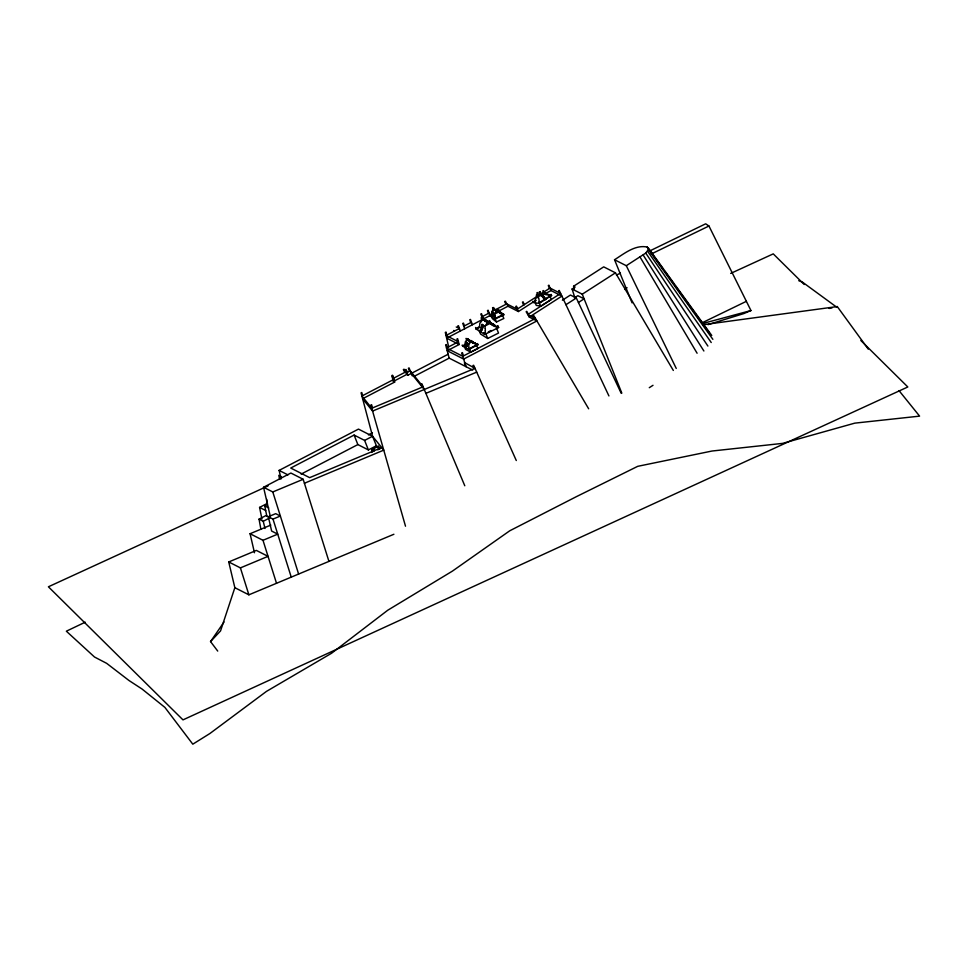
<?xml version="1.0" encoding="UTF-8"?>
<svg xmlns="http://www.w3.org/2000/svg" width="968" height="968" viewBox="0 0 968 968"><rect width="100%" height="100%" fill="white"/><g stroke="black" fill="none" stroke-linecap="round" stroke-linejoin="round"><path stroke-width="1.45" d="M485.343 330.705L485.283 328.588M482.548 326.894L482.318 324.57L482.754 327.474M485.343 330.717L484.811 334.432L476.22 329.108L475.566 327.486L476.559 329.326M494.95 316.79L494.963 315.362M494.95 316.802L494.442 319.307L489.578 315.326L491.744 313.499L491.877 311.43A3.933 3.654 -50.9 0 0 493.039 310.232L492.857 307.812L493.438 309.24A4.247 3.945 -50.9 0 0 495.967 309.457L501.593 312.979L498.072 311.744M467.072 344.947L466.951 342.987A3.206 2.904 -62.9 0 1 467.278 344.1L465.789 347.802L467.266 345.056L467.169 343.096L466.007 347.911L467.181 345.467M466.745 342.866L465.584 347.694L467.048 343.991A3.279 2.989 -62.9 0 0 466.745 342.866L468.742 343.918L468.923 349.436L462.668 346.157L462.232 345.08L462.922 346.29M485.283 328.575L484.762 326.095L482.016 324.389L480.213 331.588L480.709 331.02M491.889 317.214L492.228 316.851A3.896 3.739 -49.1 0 1 491.889 317.214L493.099 312.422A4.404 4.223 -49.1 0 1 493.232 312.846M482.608 328.309L480.806 331.951L482.608 324.752L482.742 327.692L480.515 331.77L482.173 329.386M493.462 314.915L492.18 317.456L493.438 312.7L493.317 315.459L492.01 317.31L492.954 315.858A3.896 3.739 -49.1 0 1 492.736 316.246M228.738 561.96L240.415 567.889L268.039 556.346L256.375 550.417L228.738 561.96L234.849 587.685L220.547 630.906L210.54 641.59L217.727 651.077M492.785 316.149L493.414 313.305M614.547 259.739L626.296 265.704L645.765 253.084L648.427 249.478L647.265 247.07C635.081 244.468 624.082 253.773 614.547 259.739L632.08 302.863M481.144 330.439L481.532 329.822M210.54 641.59L224.031 622.013M534.59 301.217L536.103 297.527L538.184 296.196M534.578 301.229L533.15 302.452L532.715 301.363L533.646 302.137M624.675 289.444L627.058 287.714M505.998 304.267L504.618 301.556L505.369 301.169L507.958 306.239L518.412 311.551L535.957 300.249M539.345 295.869L543.217 292.989A4.041 1.827 57.8 0 0 543.871 292.59L542.794 290.981L543.447 290.557L544.028 291.997A4.356 1.972 57.8 0 0 545.795 293.377L550.998 290.569L561.888 296.099L529.302 317.081L526.144 311.732L526.737 311.345L528.419 314.189M574.472 289.069L573.576 286.25L603.705 266.865L615.454 272.831L673.329 370.454M574.774 297.442L572.088 289.021L575.137 287.048L573.576 286.25M562.384 300.225L570.454 295.034L576.323 298.011L621.238 393.371M574.411 297.878L577.823 295.688L584.127 298.834L578.428 302.488M565.941 304.702L576.323 298.011M572.088 289.021L582.264 294.187L615.454 272.831M649.286 387.696L653.001 385.3M541.814 295.942L544.911 299.705L541.814 295.942L545.807 293.401L544.911 293.268M535.776 300.782L533.15 302.452L539.103 303.407L551.566 295.47L551.131 294.381L551.07 295.784M539.491 302.645L548.735 296.752M535.304 303.069L536.248 305.392L540.894 306.13L551.3 299.511L549.897 296.014M868.284 349.182L837.272 306.566L836.497 307.025L802.375 282.063L798.757 280.708M459.449 328.479L446.03 335.472L458.445 341.777L446.49 348.008L462.764 356.272L535.449 318.448L527.826 314.576L560.641 293.449L550.018 288.053L517.202 309.179L506.748 303.867L494.285 310.353L493.232 307.473L492.555 307.836L493.595 310.716M463.781 326.228L471.464 322.223M481.822 316.839L489.155 313.027M447.894 337.493L490.074 315.544L488.138 310.232L487.461 310.583L488.465 313.378M498.181 311.333L507.958 306.239M448.535 350.041L459.171 344.511L457.622 338.667L456.932 339.018L457.755 342.14M393.359 378.343L392.524 375.209L391.834 375.56L393.383 381.428L406.766 374.459L408.036 375.112L448.136 354.24M393.238 379.698L392.415 376.564L393.105 376.201L394.654 382.07L362.625 398.731L372.583 411.073L474.998 368.312L464.773 362.697M414.05 376.407L449.176 358.136L472.711 370.091M281.083 478.942L279.111 470.4L358.475 429.102L372.571 436.278L383.751 450.132L304.424 483.262M378.222 448.015L376.407 445.752L368.372 449.926L364.621 440.416L354.106 435.068L290.727 468.04L309.651 477.66L381.694 447.579M270.241 516.138L263.55 487.267L290.884 473.037L303.166 479.281L328.939 561.392M368.421 434.898L372.39 432.841M364.621 440.416L372.571 436.278L361.076 392.863L361.766 392.512L362.601 395.646M301.145 474.09L357.858 444.578L368.372 449.926M261.929 519.054L259.581 507.413L267.458 503.312M372.595 450.35L372.22 449.418L378.294 446.248L380.267 448.68L377.714 449.805M266.805 516.077L264.736 505.889L267.374 504.522M374.58 449.079L371.942 450.447L372.317 451.378M259.049 519.163L265.885 515.605L270.072 517.735L263.236 521.292L259.049 519.163L260.888 529.302M465.269 344.814L462.668 346.157C466.322 344.85 464.471 339.925 469.117 340.01L477.998 344.741L468.923 349.436L468.488 348.359M477.756 344.608L477.321 343.531L477.998 344.741C473.981 345.322 472.227 339.163 468.742 343.918A4.247 3.86 -62.9 0 0 470.254 341.692L469.649 340.264M470.799 352.146L477.902 348.48L476.498 344.983L469.395 348.661L470.799 352.146L465.584 349.412L464.18 345.915M479.995 327.22L476.22 329.108L479.571 326.216L479.862 323.058A6.764 6.207 -58.6 0 0 481.798 320.638L481.265 317.589L482.584 320.021L484.496 320.287A6.244 5.723 -58.6 0 0 485.863 320.045L490.764 323.082L493.535 326.083L498.641 327.499L497.637 325.671L498.302 327.293M488.308 331.879L491.018 330.524M478.966 330.1L480.551 334.033L487.715 338.473L498.532 333.053L496.427 327.813M649.419 251.099L705.672 223.814L708.951 226.016L750.962 310.546L743.835 313.571L707.983 324.655M651.355 253.955L708.951 226.016M616.447 275.069L620.44 273.121M702.066 322.816L746.376 301.326M85.245 622.182L66.344 631.196L94.513 657.018L106.649 663.334L129.022 680.528L142.042 689.022L164.887 707.39L192.801 744.186L209.899 733.514L266.478 691.382L331.54 653.267L387.757 610.227L452.407 571.12L509.725 530.803L576.384 496.657L637.743 466.322L712.024 451.027L782.543 443.392L854.817 423.137L919.6 416.131L899.03 390.636M494.6 310.196L493.668 307.909L494.6 310.196C497.37 309.566 501.351 312.87 503.856 314.83L494.442 319.307L493.813 318.061L494.249 319.137M498.895 312.119L494.66 313.692L491.877 311.43M496.475 321.981L503.844 318.472L502.428 314.987L495.059 318.484L496.475 321.981L492.422 318.666L491.006 315.169M268.051 485.9L48.4 586.789L182.988 719.877L907.815 386.97L860.83 340.494M730.695 273.412L773.25 253.87L804.226 284.507M425.884 393.359L476.704 372.135M263.55 487.267L272.794 491.962L303.166 479.281M268.33 516.731L275.698 513.657L280.369 516.029L273 519.102L268.33 516.731L271.645 531.057L277.731 534.142L262.993 540.301L250.071 533.731L254.475 552.74M250.071 533.731L270.798 525.079M234.849 587.685L248.885 594.824L393.891 534.263M545.468 294.587L551.566 295.47L546.025 293.727M484.46 334.214L483.806 332.593L484.811 334.432L498.641 327.499L489.215 322.368M702.332 323.614L750.962 310.546M829.092 308.441L832.056 307.885M470.98 341.583C472.529 341.789 470.654 339.066 471.997 341.595M489.215 322.84A6.667 6.002 -48.1 0 1 488.61 321.751L494.563 324.982L490.498 324.135M702.853 324.764L837.272 306.566M471.077 341.268L475.034 343.192L472.699 342.853A4.417 3.945 -52.5 0 1 471.113 341.051M492.276 324.788L494.346 324.849L492.095 324.425M494.563 324.982L491.393 324.631M489.215 322.38L488.416 322.344M473.957 343.132L474.877 343.108L472.977 342.733M474.659 342.987L473.376 342.841M493.68 324.812L492.397 324.607M503.421 313.741L503.856 314.83L501.533 314.273L499.101 312.47L501.436 312.846L498.145 311.635M473.195 342.841L471.61 341.982M498.798 312.071C503.614 314.273 497.213 309.591 497.6 311.103A3.279 3.049 -50.9 0 1 497.528 310.752M529.302 317.081L536.925 320.952L463.648 359.08L447.216 350.731M446.647 338.147L459.171 344.511M393.383 381.428L394.654 382.07M279.111 470.4L287.968 474.901M281.349 476.643L278.808 475.349L279.631 479.414M264.736 505.889L268.741 507.922M259.581 507.413L265.68 510.511M494.055 324.655L488.017 321.388L489.3 322.925M456.231 326.966L457.005 327.438M453.75 330.463L454.379 330.85M471.997 342.466L473.062 343.023A3.933 3.521 -52.5 0 0 475.034 343.192M487.303 321.872L485.863 320.045M495.628 310.087L495.798 312.495A3.933 3.654 -50.9 0 1 494.648 313.692L494.963 315.362M495.955 311.309L496.209 311.514A4.247 3.945 -50.9 0 0 498.738 311.72M489.336 314.406L489.772 315.495M470.037 341.232L469.117 340.01A3.933 3.57 -62.9 0 1 467.568 340.155L466.08 338.389L466.649 339.816A4.247 3.86 -62.9 0 1 465.148 342.019M471.694 342.224L471.428 341.946A3.206 2.904 -62.9 0 1 470.896 340.942M411.279 373.418L424.25 389.499M379.032 448.547L378.791 447.785M372.22 449.418L373.89 451.499M497.758 311.248L497.358 310.619A3.206 2.977 -50.9 0 0 497.673 311.309M648.33 248.074L711.77 335.472M488.925 322.501L488.32 321.57L488.792 322.61M647.265 247.07L663.104 268.995M664.859 271.439L673.668 283.612M675.422 286.056L693.911 311.635M695.665 314.068L701.836 322.598M703.591 325.03L708.866 332.351M648.427 249.478L712.871 339.344M647.556 251.184L711.238 342.527M645.765 253.084L707.886 346.06M643.175 255.032L703.881 350.997M639.969 256.907L697.093 353.235M588.653 408.786L533.779 315.616L533.09 315.979L534.76 318.811M407.455 372.305L406.003 369.498L405.314 369.849L408.036 375.112M406.766 374.459L404.055 369.207L403.366 369.57L404.818 372.377M517.795 308.792L516.416 306.082L515.811 306.469L518.412 311.551M626.296 265.704L676.245 368.433M608.92 395.936L559.226 290.436L558.633 290.823L560.048 293.836M516.295 460.538L473.63 365.263L472.892 365.565L474.259 368.614M464.374 362.903L466.031 366.703L461.724 352.981L462.414 352.63L463.454 355.909M464.785 485.767L421.818 383.715L421.092 384.03L422.387 387.103M482.016 324.389L482.488 326.676M540.894 306.13L538.668 302.318C539.176 304.666 540.096 295.325 536.103 297.527A4.041 1.827 57.8 0 0 536.744 297.128L536.32 295.095L536.986 294.683L537.555 296.111L536.901 296.523A4.356 1.972 57.8 0 0 538.68 297.914M499.198 311.018L498.568 309.772L499.004 310.861M490.401 322.392L489.397 320.553L490.05 322.187M485.609 333.234L487.715 338.473M469.323 340.083L471.15 342.019A3.933 3.57 -62.9 0 0 472.686 341.873M378.294 446.248L378.924 447.942M372.571 436.278L376.407 445.752M371.664 451.487L372.039 452.419M582.264 294.187L621.831 393.153M412.259 375.862L409.065 367.901L408.387 368.251L409.573 371.204M354.106 435.068L357.858 444.578M550.998 290.569L548.892 285.173L548.299 285.56L549.425 288.44M538.595 295.409L537.47 292.53L536.877 292.905L538.002 295.784M524.208 304.666L523.071 301.786L522.478 302.173L523.615 305.053M482.512 316.488L481.495 313.68L480.818 314.043L482.742 319.355M472.384 324.752L470.46 319.428L469.77 319.791L470.787 322.586M464.459 325.877L463.442 323.082L462.764 323.433L464.688 328.757M460.357 331.008L458.433 325.684L457.755 326.047L458.759 328.842M272.794 491.962L298.616 574.06M273 519.102L291.247 577.134M262.993 540.301L276.509 583.28M240.415 567.889L248.885 594.824M372.523 407.927L371.591 404.697L370.853 405.011L405.507 526.205M447.18 347.645L446.345 344.523L445.667 344.886L449.176 358.136M263.236 521.292L265.002 528.492M446.708 335.109L446.006 332.048L445.316 332.411L448.632 346.762M266.744 499.391L266.914 501.835M493.595 314.08L493.583 313.668A3.206 2.977 -50.9 0 0 493.523 313.281M540.083 294.986A4.356 1.9 63.1 0 1 540.301 295.797M487.037 322.78L486.541 323.965A6.897 6.328 -58.6 0 1 484.762 326.083L490.764 323.082A6.244 5.723 -58.6 0 1 489.409 323.324L486.577 322.501L485.718 320.347L487.037 322.78M540.12 291.598L539.067 292.276L539.999 294.562L541.039 293.885L540.12 291.598M405.507 372.027L392.669 378.706L393.928 379.347L361.911 396.009L371.772 408.242L423.125 386.801L410.25 370.853L406.778 372.668L405.507 372.027M467.798 338.619L468.73 340.905L467.798 338.619M483.589 318.073L482.875 317.625L484.98 321.509L483.589 318.073M545.335 299.439L542.745 296.752A3.146 1.428 57.8 0 1 542.249 295.676L545.335 299.439M545.77 299.16L542.673 295.397L545.77 299.16M539.769 295.603L539.66 295.264A3.146 1.428 57.8 0 1 539.805 295.615M493.365 312.93L493.269 312.555A3.206 2.977 -50.9 0 1 493.426 312.906"/></g></svg>
